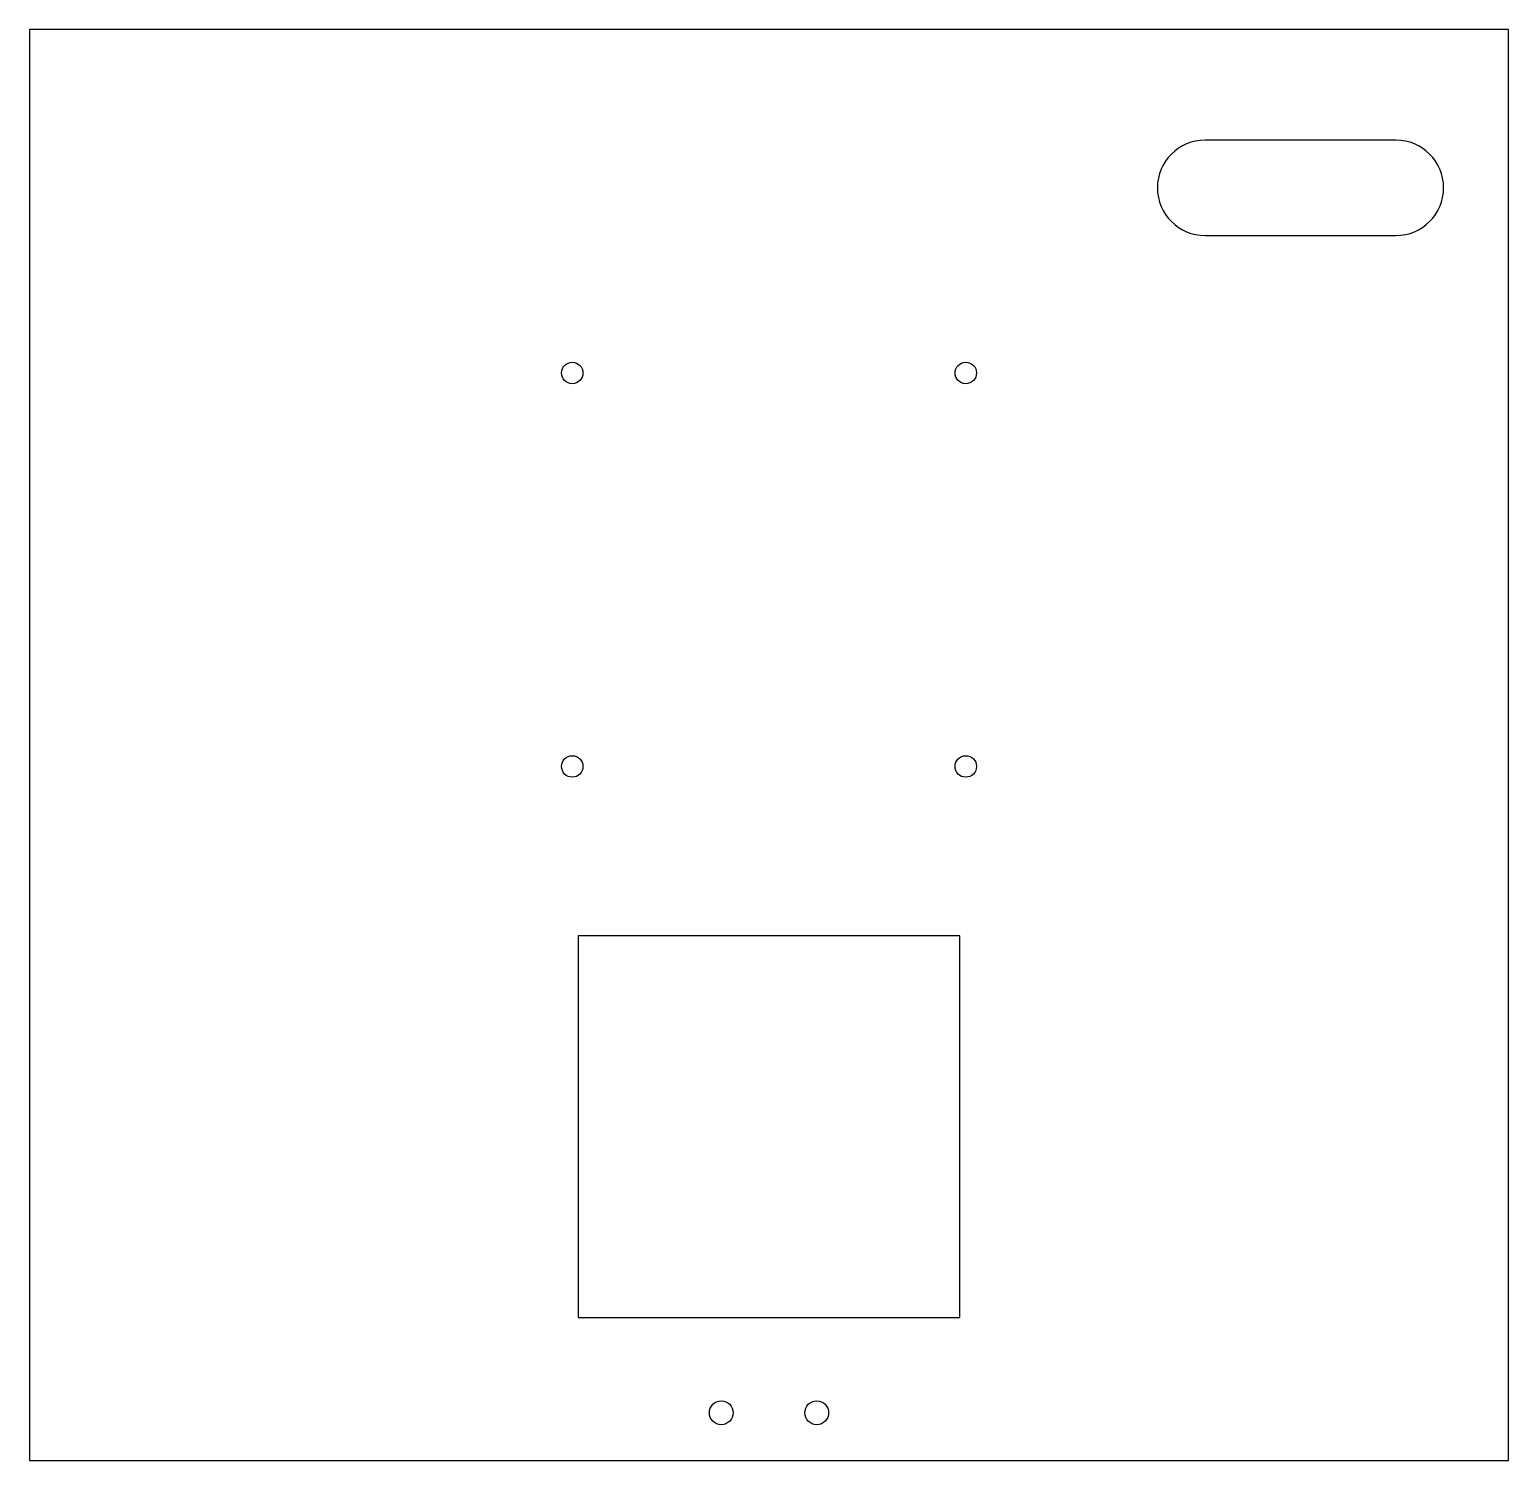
# Model space of a CAD drawing. Header units: millimetres. Extents: x 1780 to 2090, y 1377 to 1677.
import ezdxf

# ---------------------------------------------------------------- set-up
doc = ezdxf.new("R2010")
doc.units = ezdxf.units.MM

msp = doc.modelspace()

# ---------------------------------------------------------------- linework, layer by layer
at = {"color": 7, "linetype": 'Continuous', "lineweight": 25}
for p, q in [((1779.94, 1676.59), (1779.94, 1376.59)), ((2089.94, 1676.59), (1779.94, 1676.59)), ((2089.94, 1376.59), (2089.94, 1676.59)), ((2066.35, 1653.41), (2026.35, 1653.41)), ((2026.35, 1633.41), (2066.35, 1633.41)), ((1894.94, 1486.59), (1894.94, 1406.59)), ((1974.94, 1486.59), (1894.94, 1486.59)), ((1974.94, 1406.59), (1974.94, 1486.59)), ((1894.94, 1406.59), (1974.94, 1406.59)), ((1779.94, 1376.59), (2089.94, 1376.59))]:
    msp.add_line(p, q, dxfattribs=at)
for centre, radius in [((1893.69, 1604.59), 2.25), ((1976.19, 1604.59), 2.25), ((1893.69, 1522.09), 2.25), ((1976.19, 1522.09), 2.25), ((1924.94, 1386.59), 2.5), ((1944.94, 1386.59), 2.5)]:
    msp.add_circle(centre, radius, dxfattribs=at)
for centre, start, end in [((2026.35, 1643.41), 90, 270), ((2066.35, 1643.41), 270, 90)]:
    msp.add_arc(centre, 10, start, end, dxfattribs=at)

doc.saveas('drawing.dxf')
